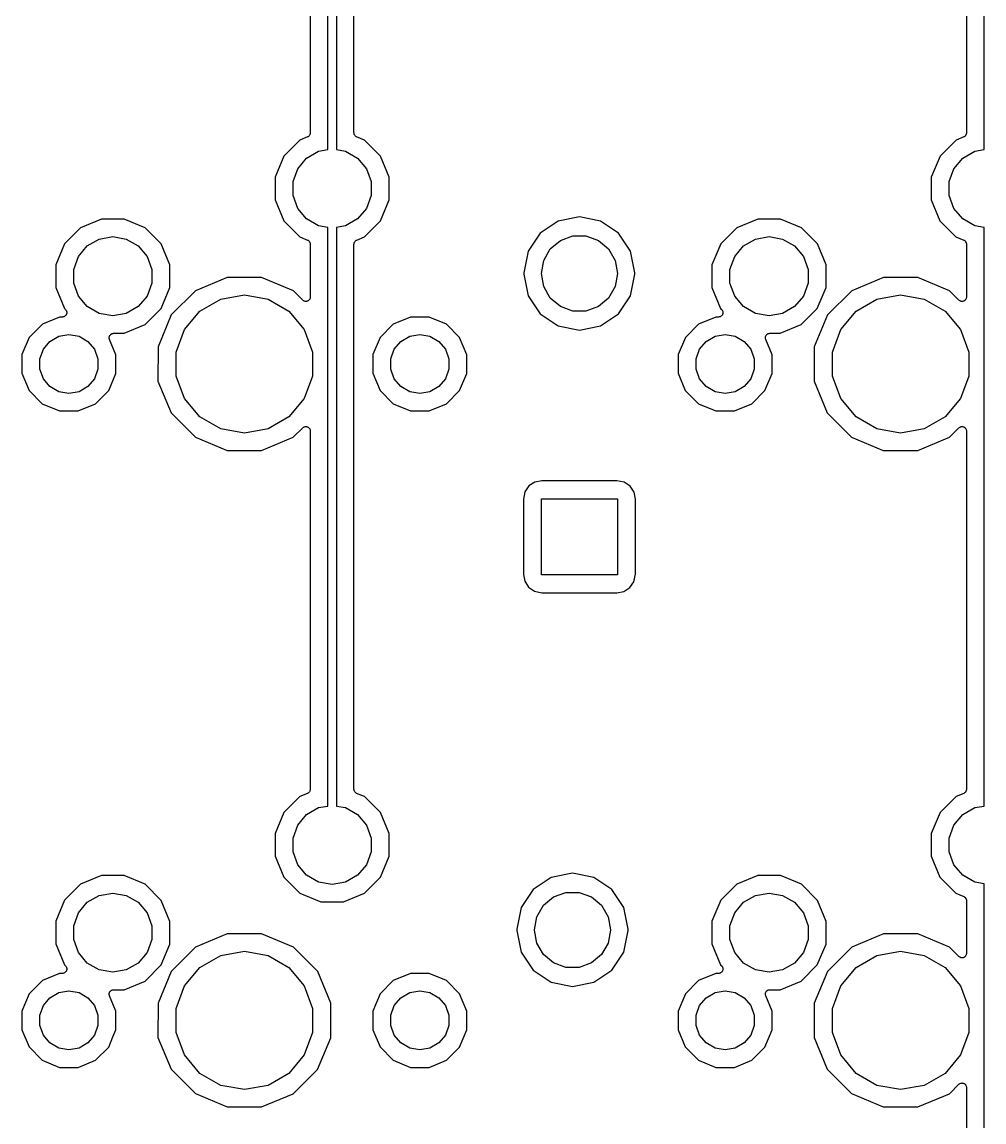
# Model space of a CAD drawing. Extents: x 37 to 156, y -136 to -20.
# Drawn here: x 100.56 to 128.41, y -109.94 to -78.1 of the extents above; entities that cross this region are included whole.
import ezdxf

# ---------------------------------------------------------------- set-up
doc = ezdxf.new("R2010")
doc.units = 0
doc.header["$MEASUREMENT"] = 0
doc.layers.add('BLACK', color=7, linetype='CONTINUOUS')

msp = doc.modelspace()

# ---------------------------------------------------------------- linework, layer by layer
at = {"layer": 'Black'}
for p, q in [((109.415, -81.7947), (109.415, -65.0453)), ((109.665, -65.0453), (109.665, -81.7947)), ((128.415, -81.7947), (128.415, -65.0453)), ((108.907, -70.9377), (108.907, -81.3102)), ((127.907, -70.9377), (127.907, -81.3102)), ((110.173, -81.3104), (110.173, -72.9)), ((108.828, -81.4276), (108.606, -81.5195)), ((108.836, -81.4231), (108.828, -81.4276)), ((108.843, -81.4202), (108.836, -81.4231)), ((108.854, -81.4113), (108.843, -81.4202)), ((108.866, -81.4039), (108.854, -81.4113)), ((108.871, -81.3973), (108.866, -81.4039)), ((108.877, -81.3919), (108.871, -81.3973)), ((108.884, -81.3799), (108.877, -81.3919)), ((108.893, -81.369), (108.884, -81.3799)), ((108.895, -81.3609), (108.893, -81.369)), ((108.899, -81.3537), (108.895, -81.3609)), ((108.902, -81.3401), (108.899, -81.3537)), ((108.906, -81.3269), (108.902, -81.3401)), ((108.907, -81.3102), (108.906, -81.3185)), ((108.906, -81.3185), (108.906, -81.3269)), ((110.174, -81.3186), (110.173, -81.3104)), ((110.174, -81.3269), (110.174, -81.3186)), ((110.178, -81.3401), (110.174, -81.3269)), ((110.181, -81.3538), (110.178, -81.3401)), ((110.185, -81.361), (110.181, -81.3538)), ((110.187, -81.3689), (110.185, -81.361)), ((110.196, -81.38), (110.187, -81.3689)), ((110.203, -81.392), (110.196, -81.38)), ((110.209, -81.3974), (110.203, -81.392)), ((110.214, -81.4039), (110.209, -81.3974)), ((110.226, -81.4114), (110.214, -81.4039)), ((110.236, -81.4204), (110.226, -81.4114)), ((110.244, -81.4232), (110.236, -81.4204)), ((110.251, -81.4277), (110.244, -81.4232)), ((110.476, -81.5212), (110.251, -81.4277)), ((127.828, -81.4276), (127.606, -81.5195)), ((127.836, -81.4231), (127.828, -81.4276)), ((127.843, -81.4202), (127.836, -81.4231)), ((127.854, -81.4113), (127.843, -81.4202)), ((127.866, -81.4039), (127.854, -81.4113)), ((127.871, -81.3973), (127.866, -81.4039)), ((127.877, -81.3919), (127.871, -81.3973)), ((127.884, -81.3799), (127.877, -81.3919)), ((127.893, -81.369), (127.884, -81.3799)), ((127.895, -81.3609), (127.893, -81.369)), ((127.899, -81.3537), (127.895, -81.3609)), ((127.902, -81.3401), (127.899, -81.3537)), ((127.906, -81.3269), (127.902, -81.3401)), ((127.907, -81.3102), (127.906, -81.3185)), ((127.906, -81.3185), (127.906, -81.3269)), ((108.606, -81.5195), (108.141, -81.9836)), ((109.148, -81.8418), (109.415, -81.7947)), ((109.665, -81.7947), (109.932, -81.8418)), ((110.94, -81.986), (110.476, -81.5212)), ((127.606, -81.5195), (127.141, -81.9836)), ((128.148, -81.8418), (128.415, -81.7947)), ((108.141, -81.9836), (107.889, -82.5902)), ((108.546, -82.3463), (108.802, -82.0411)), ((108.802, -82.0411), (109.148, -81.8418)), ((109.932, -81.8418), (110.278, -82.0411)), ((110.278, -82.0411), (110.534, -82.3463)), ((111.191, -82.593), (110.94, -81.986)), ((127.141, -81.9836), (126.889, -82.5902)), ((127.546, -82.3463), (127.802, -82.0411)), ((127.802, -82.0411), (128.148, -81.8418)), ((108.41, -82.7208), (108.546, -82.3463)), ((110.534, -82.3463), (110.67, -82.7208)), ((127.41, -82.7208), (127.546, -82.3463)), ((107.889, -82.5902), (107.889, -83.247)), ((108.41, -83.1192), (108.41, -82.7208)), ((110.67, -82.7208), (110.67, -83.1192)), ((111.191, -83.2498), (111.191, -82.593)), ((126.889, -82.5902), (126.889, -83.247)), ((127.41, -83.1192), (127.41, -82.7208)), ((107.889, -83.247), (108.14, -83.854)), ((108.546, -83.4937), (108.41, -83.1192)), ((110.67, -83.1192), (110.534, -83.4937)), ((110.939, -83.8564), (111.191, -83.2498)), ((126.889, -83.247), (127.14, -83.854)), ((127.546, -83.4937), (127.41, -83.1192)), ((108.802, -83.7989), (108.546, -83.4937)), ((110.534, -83.4937), (110.278, -83.7989)), ((116.7, -83.7405), (116.086, -83.8627)), ((117.314, -83.8627), (116.7, -83.7405)), ((127.802, -83.7989), (127.546, -83.4937)), ((102.256, -84.0595), (101.791, -84.5236)), ((102.863, -83.8087), (102.256, -84.0595)), ((103.52, -83.8093), (102.863, -83.8087)), ((104.126, -84.0612), (103.52, -83.8093)), ((108.14, -83.854), (108.604, -84.3188)), ((109.148, -83.9982), (108.802, -83.7989)), ((109.415, -84.0453), (109.148, -83.9982)), ((109.415, -100.795), (109.415, -84.0453)), ((109.932, -83.9982), (109.665, -84.0453)), ((109.665, -84.0453), (109.665, -100.795)), ((110.278, -83.7989), (109.932, -83.9982)), ((110.474, -84.3205), (110.939, -83.8564)), ((116.086, -83.8627), (115.565, -84.2107)), ((117.835, -84.2107), (117.314, -83.8627)), ((121.256, -84.0595), (120.791, -84.5236)), ((121.863, -83.8087), (121.256, -84.0595)), ((122.52, -83.8093), (121.863, -83.8087)), ((123.126, -84.0612), (122.52, -83.8093)), ((127.14, -83.854), (127.604, -84.3188)), ((128.148, -83.9982), (127.802, -83.7989)), ((128.415, -84.0453), (128.148, -83.9982)), ((128.415, -100.795), (128.415, -84.0453)), ((102.798, -84.3818), (103.19, -84.3126)), ((103.19, -84.3126), (103.582, -84.3818)), ((104.59, -84.526), (104.126, -84.0612)), ((108.604, -84.3188), (108.829, -84.4123)), ((110.252, -84.4124), (110.474, -84.3205)), ((115.565, -84.2107), (115.217, -84.7316)), ((116.15, -84.4232), (116.509, -84.2925)), ((116.509, -84.2925), (116.891, -84.2925)), ((116.891, -84.2925), (117.25, -84.4232)), ((118.183, -84.7316), (117.835, -84.2107)), ((121.798, -84.3818), (122.19, -84.3126)), ((122.19, -84.3126), (122.582, -84.3818)), ((123.59, -84.526), (123.126, -84.0612)), ((127.604, -84.3188), (127.829, -84.4123)), ((101.791, -84.5236), (101.539, -85.1302)), ((102.196, -84.8863), (102.452, -84.5811)), ((102.452, -84.5811), (102.798, -84.3818)), ((103.582, -84.3818), (103.928, -84.5811)), ((103.928, -84.5811), (104.184, -84.8863)), ((104.841, -85.133), (104.59, -84.526)), ((108.829, -84.4123), (108.836, -84.4168)), ((108.836, -84.4168), (108.843, -84.4196)), ((108.843, -84.4196), (108.854, -84.4286)), ((108.854, -84.4286), (108.866, -84.4361)), ((108.866, -84.4361), (108.871, -84.4426)), ((108.871, -84.4426), (108.877, -84.448)), ((108.877, -84.448), (108.884, -84.46)), ((108.884, -84.46), (108.893, -84.4711)), ((108.893, -84.4711), (108.895, -84.479)), ((108.895, -84.479), (108.899, -84.4862)), ((108.899, -84.4862), (108.902, -84.4999)), ((108.902, -84.4999), (108.906, -84.5131)), ((108.906, -84.5131), (108.906, -84.5214)), ((108.906, -84.5214), (108.907, -84.5296)), ((108.907, -84.5296), (108.907, -86.062)), ((110.173, -84.5298), (110.174, -84.5215)), ((110.173, -85.346), (110.173, -84.5298)), ((110.174, -84.5131), (110.178, -84.4999)), ((110.174, -84.5215), (110.174, -84.5131)), ((110.178, -84.4999), (110.181, -84.4863)), ((110.181, -84.4863), (110.185, -84.4791)), ((110.185, -84.4791), (110.187, -84.471)), ((110.187, -84.471), (110.196, -84.4601)), ((110.196, -84.4601), (110.203, -84.4481)), ((110.203, -84.4481), (110.209, -84.4427)), ((110.209, -84.4427), (110.214, -84.4361)), ((110.214, -84.4361), (110.226, -84.4287)), ((110.226, -84.4287), (110.236, -84.4198)), ((110.236, -84.4198), (110.244, -84.4169)), ((110.244, -84.4169), (110.252, -84.4124)), ((115.666, -84.9996), (115.857, -84.6687)), ((115.857, -84.6687), (116.15, -84.4232)), ((117.25, -84.4232), (117.543, -84.6687)), ((117.543, -84.6687), (117.734, -84.9996)), ((120.791, -84.5236), (120.539, -85.1302)), ((121.196, -84.8863), (121.452, -84.5811)), ((121.452, -84.5811), (121.798, -84.3818)), ((122.582, -84.3818), (122.928, -84.5811)), ((122.928, -84.5811), (123.184, -84.8863)), ((123.841, -85.133), (123.59, -84.526)), ((127.829, -84.4123), (127.836, -84.4168)), ((127.836, -84.4168), (127.843, -84.4196)), ((127.843, -84.4196), (127.854, -84.4286)), ((127.854, -84.4286), (127.866, -84.4361)), ((127.866, -84.4361), (127.871, -84.4426)), ((127.871, -84.4426), (127.877, -84.448)), ((127.877, -84.448), (127.884, -84.46)), ((127.884, -84.46), (127.893, -84.4711)), ((127.893, -84.4711), (127.895, -84.479)), ((127.895, -84.479), (127.899, -84.4862)), ((127.899, -84.4862), (127.902, -84.4999)), ((127.902, -84.4999), (127.906, -84.5131)), ((127.906, -84.5131), (127.906, -84.5214)), ((127.906, -84.5214), (127.907, -84.5296)), ((127.907, -84.5296), (127.907, -86.062)), ((102.06, -85.2608), (102.196, -84.8863)), ((104.184, -84.8863), (104.32, -85.2608)), ((115.217, -84.7316), (115.092, -85.3585)), ((115.6, -85.3758), (115.666, -84.9996)), ((117.734, -84.9996), (117.8, -85.3758)), ((118.308, -85.3585), (118.183, -84.7316)), ((121.06, -85.2608), (121.196, -84.8863)), ((123.184, -84.8863), (123.32, -85.2608)), ((101.539, -85.1302), (101.539, -85.787)), ((102.06, -85.6592), (102.06, -85.2608)), ((104.32, -85.2608), (104.32, -85.6592)), ((104.841, -85.7898), (104.841, -85.133)), ((120.539, -85.1302), (120.539, -85.787)), ((121.06, -85.6592), (121.06, -85.2608)), ((123.32, -85.2608), (123.32, -85.6592)), ((123.841, -85.7898), (123.841, -85.133)), ((106.505, -85.4977), (105.585, -85.8778)), ((107.5, -85.4985), (106.505, -85.4977)), ((108.419, -85.8802), (107.5, -85.4985)), ((110.173, -88.2943), (110.173, -85.346)), ((115.092, -85.3585), (115.092, -85.4015)), ((115.092, -85.4015), (115.217, -86.0284)), ((115.6, -85.3842), (115.6, -85.3758)), ((115.666, -85.7604), (115.6, -85.3842)), ((117.8, -85.3842), (117.734, -85.7604)), ((117.8, -85.3758), (117.8, -85.3842)), ((118.183, -86.0284), (118.308, -85.4015)), ((118.308, -85.4015), (118.308, -85.3585)), ((125.505, -85.4977), (124.585, -85.8778)), ((126.5, -85.4985), (125.505, -85.4977)), ((127.419, -85.8802), (126.5, -85.4985)), ((101.539, -85.787), (101.79, -86.394)), ((102.196, -86.0337), (102.06, -85.6592)), ((104.32, -85.6592), (104.184, -86.0337)), ((104.589, -86.3964), (104.841, -85.7898)), ((105.585, -85.8778), (104.88, -86.5809)), ((108.69, -86.1518), (108.419, -85.8802)), ((115.857, -86.0913), (115.666, -85.7604)), ((117.734, -85.7604), (117.543, -86.0913)), ((120.539, -85.787), (120.79, -86.394)), ((121.196, -86.0337), (121.06, -85.6592)), ((123.32, -85.6592), (123.184, -86.0337)), ((123.589, -86.3964), (123.841, -85.7898)), ((124.585, -85.8778), (123.88, -86.5809)), ((127.69, -86.1518), (127.419, -85.8802)), ((102.452, -86.3389), (102.196, -86.0337)), ((104.184, -86.0337), (103.928, -86.3389)), ((105.713, -86.4667), (106.315, -86.1192)), ((106.315, -86.1192), (107, -85.9985)), ((107, -85.9985), (107.685, -86.1192)), ((107.685, -86.1192), (108.287, -86.4667)), ((108.704, -86.1613), (108.69, -86.1518)), ((108.716, -86.172), (108.704, -86.1613)), ((108.722, -86.1739), (108.716, -86.172)), ((108.726, -86.1771), (108.722, -86.1739)), ((108.742, -86.1814), (108.726, -86.1771)), ((108.758, -86.1871), (108.742, -86.1814)), ((108.763, -86.1871), (108.758, -86.1871)), ((108.769, -86.1885), (108.763, -86.1871)), ((108.785, -86.1871), (108.769, -86.1885)), ((108.802, -86.1871), (108.785, -86.1871)), ((108.807, -86.1852), (108.802, -86.1871)), ((108.813, -86.1847), (108.807, -86.1852)), ((108.828, -86.1777), (108.813, -86.1847)), ((108.843, -86.172), (108.828, -86.1777)), ((108.848, -86.1685), (108.843, -86.172)), ((108.853, -86.1661), (108.848, -86.1685)), ((108.865, -86.1544), (108.853, -86.1661)), ((108.877, -86.1437), (108.865, -86.1544)), ((108.88, -86.1389), (108.877, -86.1437)), ((108.884, -86.135), (108.88, -86.1389)), ((108.891, -86.1199), (108.884, -86.135)), ((108.899, -86.1055), (108.891, -86.1199)), ((108.9, -86.1), (108.899, -86.1055)), ((108.903, -86.095), (108.9, -86.1)), ((108.904, -86.0784), (108.903, -86.095)), ((108.907, -86.062), (108.904, -86.0784)), ((115.217, -86.0284), (115.565, -86.5493)), ((116.15, -86.3368), (115.857, -86.0913)), ((117.543, -86.0913), (117.25, -86.3368)), ((117.835, -86.5493), (118.183, -86.0284)), ((121.452, -86.3389), (121.196, -86.0337)), ((123.184, -86.0337), (122.928, -86.3389)), ((124.713, -86.4667), (125.315, -86.1192)), ((125.315, -86.1192), (126, -85.9985)), ((126, -85.9985), (126.685, -86.1192)), ((126.685, -86.1192), (127.287, -86.4667)), ((127.704, -86.1613), (127.69, -86.1518)), ((127.716, -86.172), (127.704, -86.1613)), ((127.722, -86.1739), (127.716, -86.172)), ((127.726, -86.1771), (127.722, -86.1739)), ((127.742, -86.1814), (127.726, -86.1771)), ((127.758, -86.1871), (127.742, -86.1814)), ((127.763, -86.1871), (127.758, -86.1871)), ((127.769, -86.1885), (127.763, -86.1871)), ((127.785, -86.1871), (127.769, -86.1885)), ((127.802, -86.1871), (127.785, -86.1871)), ((127.807, -86.1852), (127.802, -86.1871)), ((127.813, -86.1847), (127.807, -86.1852)), ((127.828, -86.1777), (127.813, -86.1847)), ((127.843, -86.172), (127.828, -86.1777)), ((127.848, -86.1685), (127.843, -86.172)), ((127.853, -86.1661), (127.848, -86.1685)), ((127.865, -86.1544), (127.853, -86.1661)), ((127.877, -86.1437), (127.865, -86.1544)), ((127.88, -86.1389), (127.877, -86.1437)), ((127.884, -86.135), (127.88, -86.1389)), ((127.891, -86.1199), (127.884, -86.135)), ((127.899, -86.1055), (127.891, -86.1199)), ((127.9, -86.1), (127.899, -86.1055)), ((127.903, -86.095), (127.9, -86.1)), ((127.904, -86.0784), (127.903, -86.095)), ((127.907, -86.062), (127.904, -86.0784)), ((101.79, -86.394), (101.82, -86.4242)), ((101.822, -86.5986), (101.811, -86.6113)), ((101.82, -86.4242), (101.829, -86.4378)), ((101.834, -86.5869), (101.822, -86.5986)), ((101.829, -86.4378), (101.84, -86.4505)), ((101.836, -86.5818), (101.834, -86.5869)), ((101.84, -86.5775), (101.836, -86.5818)), ((101.84, -86.4505), (101.842, -86.4558)), ((101.845, -86.5619), (101.84, -86.5775)), ((101.842, -86.4558), (101.845, -86.4604)), ((101.845, -86.4604), (101.849, -86.4764)), ((101.852, -86.5469), (101.845, -86.5619)), ((101.849, -86.4764), (101.855, -86.492)), ((101.853, -86.5413), (101.852, -86.5469)), ((101.855, -86.5361), (101.853, -86.5413)), ((101.855, -86.492), (101.855, -86.4976)), ((101.855, -86.4976), (101.856, -86.503)), ((101.856, -86.503), (101.855, -86.5195)), ((101.855, -86.5195), (101.855, -86.5361)), ((102.798, -86.5382), (102.452, -86.3389)), ((103.19, -86.6074), (102.798, -86.5382)), ((103.582, -86.5382), (103.19, -86.6074)), ((103.928, -86.3389), (103.582, -86.5382)), ((104.124, -86.8605), (104.589, -86.3964)), ((104.88, -86.5809), (104.499, -87.5002)), ((105.267, -86.9992), (105.713, -86.4667)), ((108.287, -86.4667), (108.733, -86.9992)), ((115.565, -86.5493), (116.086, -86.8973)), ((116.509, -86.4675), (116.15, -86.3368)), ((116.891, -86.4675), (116.509, -86.4675)), ((117.25, -86.3368), (116.891, -86.4675)), ((117.314, -86.8973), (117.835, -86.5493)), ((120.79, -86.394), (120.82, -86.4242)), ((120.822, -86.5986), (120.811, -86.6113)), ((120.82, -86.4242), (120.829, -86.4378)), ((120.834, -86.5869), (120.822, -86.5986)), ((120.829, -86.4378), (120.84, -86.4505)), ((120.836, -86.5818), (120.834, -86.5869)), ((120.84, -86.5775), (120.836, -86.5818)), ((120.84, -86.4505), (120.842, -86.4558)), ((120.845, -86.5619), (120.84, -86.5775)), ((120.842, -86.4558), (120.845, -86.4604)), ((120.845, -86.4604), (120.849, -86.4764)), ((120.852, -86.5469), (120.845, -86.5619)), ((120.849, -86.4764), (120.855, -86.492)), ((120.853, -86.5413), (120.852, -86.5469)), ((120.855, -86.5361), (120.853, -86.5413)), ((120.855, -86.492), (120.855, -86.4976)), ((120.855, -86.4976), (120.856, -86.503)), ((120.856, -86.503), (120.855, -86.5195)), ((120.855, -86.5195), (120.855, -86.5361)), ((121.798, -86.5382), (121.452, -86.3389)), ((122.19, -86.6074), (121.798, -86.5382)), ((122.582, -86.5382), (122.19, -86.6074)), ((122.928, -86.3389), (122.582, -86.5382)), ((123.124, -86.8605), (123.589, -86.3964)), ((123.88, -86.5809), (123.499, -87.5002)), ((124.267, -86.9992), (124.713, -86.4667)), ((127.287, -86.4667), (127.733, -86.9992)), ((101.151, -86.8473), (100.769, -87.2292)), ((101.651, -86.6409), (101.151, -86.8473)), ((101.73, -86.6409), (101.651, -86.6409)), ((101.746, -86.6381), (101.73, -86.6409)), ((101.763, -86.6366), (101.746, -86.6381)), ((101.768, -86.6343), (101.763, -86.6366)), ((101.773, -86.6333), (101.768, -86.6343)), ((101.788, -86.625), (101.773, -86.6333)), ((101.803, -86.618), (101.788, -86.625)), ((101.807, -86.6141), (101.803, -86.618)), ((101.811, -86.6113), (101.807, -86.6141)), ((103.517, -87.1113), (104.124, -86.8605)), ((111.311, -86.8473), (110.929, -87.2292)), ((111.811, -86.6409), (111.311, -86.8473)), ((112.351, -86.6413), (111.811, -86.6409)), ((112.851, -86.8487), (112.351, -86.6413)), ((113.233, -87.2313), (112.851, -86.8487)), ((116.086, -86.8973), (116.7, -87.0195)), ((116.7, -87.0195), (117.314, -86.8973)), ((120.151, -86.8473), (119.769, -87.2292)), ((120.651, -86.6409), (120.151, -86.8473)), ((120.73, -86.6409), (120.651, -86.6409)), ((120.746, -86.6381), (120.73, -86.6409)), ((120.763, -86.6366), (120.746, -86.6381)), ((120.768, -86.6343), (120.763, -86.6366)), ((120.773, -86.6333), (120.768, -86.6343)), ((120.788, -86.625), (120.773, -86.6333)), ((120.803, -86.618), (120.788, -86.625)), ((120.807, -86.6141), (120.803, -86.618)), ((120.811, -86.6113), (120.807, -86.6141)), ((122.517, -87.1113), (123.124, -86.8605)), ((100.769, -87.2292), (100.561, -87.7285)), ((101.371, -87.3457), (101.628, -87.1974)), ((101.628, -87.1974), (101.92, -87.1458)), ((101.92, -87.1458), (102.212, -87.1974)), ((102.212, -87.1974), (102.469, -87.3457)), ((103.086, -87.2434), (103.088, -87.2297)), ((103.088, -87.2516), (103.086, -87.2434)), ((103.088, -87.2159), (103.091, -87.208)), ((103.088, -87.2297), (103.088, -87.2159)), ((103.091, -87.208), (103.092, -87.1997)), ((103.092, -87.1997), (103.098, -87.1874)), ((103.098, -87.1874), (103.103, -87.1744)), ((103.103, -87.1744), (103.108, -87.168)), ((103.108, -87.168), (103.112, -87.1606)), ((103.112, -87.1606), (103.122, -87.1513)), ((103.122, -87.1513), (103.131, -87.1407)), ((103.131, -87.1407), (103.139, -87.1365)), ((103.139, -87.1365), (103.145, -87.1308)), ((103.145, -87.1308), (103.158, -87.1256)), ((103.158, -87.1256), (103.17, -87.1186)), ((103.17, -87.1186), (103.178, -87.1172)), ((103.178, -87.1172), (103.186, -87.114)), ((103.186, -87.114), (103.199, -87.1134)), ((103.199, -87.1134), (103.213, -87.111)), ((103.213, -87.111), (103.517, -87.1113)), ((105.029, -87.6524), (105.267, -86.9992)), ((108.733, -86.9992), (108.971, -87.6524)), ((110.929, -87.2292), (110.721, -87.7285)), ((111.531, -87.3457), (111.788, -87.1974)), ((111.788, -87.1974), (112.08, -87.1458)), ((112.08, -87.1458), (112.372, -87.1974)), ((112.372, -87.1974), (112.629, -87.3457)), ((113.439, -87.7309), (113.233, -87.2313)), ((119.769, -87.2292), (119.561, -87.7285)), ((120.371, -87.3457), (120.628, -87.1974)), ((120.628, -87.1974), (120.92, -87.1458)), ((120.92, -87.1458), (121.212, -87.1974)), ((121.212, -87.1974), (121.469, -87.3457)), ((122.086, -87.2434), (122.088, -87.2297)), ((122.088, -87.2516), (122.086, -87.2434)), ((122.088, -87.2159), (122.091, -87.208)), ((122.088, -87.2297), (122.088, -87.2159)), ((122.091, -87.208), (122.092, -87.1997)), ((122.092, -87.1997), (122.098, -87.1874)), ((122.098, -87.1874), (122.103, -87.1744)), ((122.103, -87.1744), (122.108, -87.168)), ((122.108, -87.168), (122.112, -87.1606)), ((122.112, -87.1606), (122.122, -87.1513)), ((122.122, -87.1513), (122.131, -87.1407)), ((122.131, -87.1407), (122.139, -87.1365)), ((122.139, -87.1365), (122.145, -87.1308)), ((122.145, -87.1308), (122.158, -87.1256)), ((122.158, -87.1256), (122.17, -87.1186)), ((122.17, -87.1186), (122.178, -87.1172)), ((122.178, -87.1172), (122.186, -87.114)), ((122.186, -87.114), (122.199, -87.1134)), ((122.199, -87.1134), (122.213, -87.111)), ((122.213, -87.111), (122.517, -87.1113)), ((124.029, -87.6524), (124.267, -86.9992)), ((127.733, -86.9992), (127.971, -87.6524)), ((101.18, -87.5729), (101.371, -87.3457)), ((102.469, -87.3457), (102.66, -87.5729)), ((103.088, -87.26), (103.088, -87.2516)), ((103.093, -87.273), (103.088, -87.26)), ((103.096, -87.2865), (103.093, -87.273)), ((103.279, -87.7309), (103.096, -87.2865)), ((104.499, -87.5002), (104.498, -88.4955)), ((111.34, -87.5729), (111.531, -87.3457)), ((112.629, -87.3457), (112.82, -87.5729)), ((120.18, -87.5729), (120.371, -87.3457)), ((121.469, -87.3457), (121.66, -87.5729)), ((122.088, -87.26), (122.088, -87.2516)), ((122.093, -87.273), (122.088, -87.26)), ((122.096, -87.2865), (122.093, -87.273)), ((122.279, -87.7309), (122.096, -87.2865)), ((123.499, -87.5002), (123.498, -88.4955)), ((100.561, -87.7285), (100.561, -88.2691)), ((101.079, -87.8517), (101.18, -87.5729)), ((101.079, -88.1483), (101.079, -87.8517)), ((102.66, -87.5729), (102.761, -87.8517)), ((102.761, -87.8517), (102.761, -88.1483)), ((103.279, -88.2715), (103.279, -87.7309)), ((105.029, -88.3476), (105.029, -87.6524)), ((108.971, -87.6524), (108.971, -88.3476)), ((110.721, -87.7285), (110.721, -88.2691)), ((111.239, -87.8517), (111.34, -87.5729)), ((111.239, -88.1483), (111.239, -87.8517)), ((112.82, -87.5729), (112.921, -87.8517)), ((112.921, -87.8517), (112.921, -88.1483)), ((113.439, -88.2715), (113.439, -87.7309)), ((119.561, -87.7285), (119.561, -88.2691)), ((120.079, -87.8517), (120.18, -87.5729)), ((120.079, -88.1483), (120.079, -87.8517)), ((121.66, -87.5729), (121.761, -87.8517)), ((121.761, -87.8517), (121.761, -88.1483)), ((122.279, -88.2715), (122.279, -87.7309)), ((124.029, -88.3476), (124.029, -87.6524)), ((127.971, -87.6524), (127.971, -88.3476)), ((101.18, -88.4271), (101.079, -88.1483)), ((102.761, -88.1483), (102.66, -88.4271)), ((111.34, -88.4271), (111.239, -88.1483)), ((112.921, -88.1483), (112.82, -88.4271)), ((120.18, -88.4271), (120.079, -88.1483)), ((121.761, -88.1483), (121.66, -88.4271)), ((100.561, -88.2691), (100.767, -88.7687)), ((101.371, -88.6543), (101.18, -88.4271)), ((102.66, -88.4271), (102.469, -88.6543)), ((103.071, -88.7708), (103.279, -88.2715)), ((104.498, -88.4955), (104.878, -89.4154)), ((105.267, -89.0008), (105.029, -88.3476)), ((108.971, -88.3476), (108.733, -89.0008)), ((110.173, -91.9), (110.173, -88.2943)), ((110.721, -88.2691), (110.927, -88.7687)), ((111.531, -88.6543), (111.34, -88.4271)), ((112.82, -88.4271), (112.629, -88.6543)), ((113.231, -88.7708), (113.439, -88.2715)), ((119.561, -88.2691), (119.767, -88.7687)), ((120.371, -88.6543), (120.18, -88.4271)), ((121.66, -88.4271), (121.469, -88.6543)), ((122.071, -88.7708), (122.279, -88.2715)), ((123.498, -88.4955), (123.878, -89.4154)), ((124.267, -89.0008), (124.029, -88.3476)), ((127.971, -88.3476), (127.733, -89.0008)), ((100.767, -88.7687), (101.149, -89.1513)), ((101.628, -88.8026), (101.371, -88.6543)), ((101.92, -88.8541), (101.628, -88.8026)), ((102.212, -88.8026), (101.92, -88.8541)), ((102.469, -88.6543), (102.212, -88.8026)), ((102.689, -89.1527), (103.071, -88.7708)), ((110.927, -88.7687), (111.309, -89.1513)), ((111.788, -88.8026), (111.531, -88.6543)), ((112.08, -88.8541), (111.788, -88.8026)), ((112.372, -88.8026), (112.08, -88.8541)), ((112.629, -88.6543), (112.372, -88.8026)), ((112.849, -89.1527), (113.231, -88.7708)), ((119.767, -88.7687), (120.149, -89.1513)), ((120.628, -88.8026), (120.371, -88.6543)), ((120.92, -88.8541), (120.628, -88.8026)), ((121.212, -88.8026), (120.92, -88.8541)), ((121.469, -88.6543), (121.212, -88.8026)), ((121.689, -89.1527), (122.071, -88.7708)), ((101.149, -89.1513), (101.649, -89.3587)), ((102.189, -89.3591), (102.689, -89.1527)), ((105.713, -89.5332), (105.267, -89.0008)), ((108.733, -89.0008), (108.287, -89.5332)), ((111.309, -89.1513), (111.809, -89.3587)), ((112.349, -89.3591), (112.849, -89.1527)), ((120.149, -89.1513), (120.649, -89.3587)), ((121.189, -89.3591), (121.689, -89.1527)), ((124.713, -89.5332), (124.267, -89.0008)), ((127.733, -89.0008), (127.287, -89.5332)), ((101.649, -89.3587), (102.189, -89.3591)), ((104.878, -89.4154), (105.581, -90.1198)), ((111.809, -89.3587), (112.349, -89.3591)), ((120.649, -89.3587), (121.189, -89.3591)), ((123.878, -89.4154), (124.581, -90.1198)), ((106.315, -89.8808), (105.713, -89.5332)), ((108.287, -89.5332), (107.685, -89.8808)), ((125.315, -89.8808), (124.713, -89.5332)), ((127.287, -89.5332), (126.685, -89.8808)), ((107, -90.0015), (106.315, -89.8808)), ((107.685, -89.8808), (107, -90.0015)), ((108.415, -90.1222), (108.69, -89.8478)), ((108.69, -89.8478), (108.704, -89.8383)), ((108.704, -89.8383), (108.716, -89.8277)), ((108.716, -89.8277), (108.722, -89.8258)), ((108.722, -89.8258), (108.726, -89.8225)), ((108.726, -89.8225), (108.742, -89.8183)), ((108.742, -89.8183), (108.758, -89.8126)), ((108.758, -89.8126), (108.764, -89.8126)), ((108.764, -89.8126), (108.769, -89.8112)), ((108.769, -89.8112), (108.786, -89.8126)), ((108.786, -89.8126), (108.802, -89.8126)), ((108.802, -89.8126), (108.807, -89.8145)), ((108.807, -89.8145), (108.813, -89.815)), ((108.813, -89.815), (108.828, -89.822)), ((108.828, -89.822), (108.843, -89.8277)), ((108.843, -89.8277), (108.848, -89.8313)), ((108.848, -89.8313), (108.853, -89.8337)), ((108.853, -89.8337), (108.865, -89.8454)), ((108.865, -89.8454), (108.877, -89.8561)), ((108.877, -89.8561), (108.88, -89.8609)), ((108.88, -89.8609), (108.884, -89.8649)), ((108.884, -89.8649), (108.891, -89.8799)), ((108.891, -89.8799), (108.899, -89.8943)), ((108.899, -89.8943), (108.9, -89.8998)), ((108.9, -89.8998), (108.903, -89.9049)), ((108.903, -89.9049), (108.904, -89.9214)), ((108.904, -89.9214), (108.907, -89.9377)), ((108.907, -89.9377), (108.907, -100.31)), ((126, -90.0015), (125.315, -89.8808)), ((126.685, -89.8808), (126, -90.0015)), ((127.415, -90.1222), (127.69, -89.8478)), ((127.69, -89.8478), (127.704, -89.8383)), ((127.704, -89.8383), (127.716, -89.8277)), ((127.716, -89.8277), (127.722, -89.8258)), ((127.722, -89.8258), (127.726, -89.8225)), ((127.726, -89.8225), (127.742, -89.8183)), ((127.742, -89.8183), (127.758, -89.8126)), ((127.758, -89.8126), (127.764, -89.8126)), ((127.764, -89.8126), (127.769, -89.8112)), ((127.769, -89.8112), (127.786, -89.8126)), ((127.786, -89.8126), (127.802, -89.8126)), ((127.802, -89.8126), (127.807, -89.8145)), ((127.807, -89.8145), (127.813, -89.815)), ((127.813, -89.815), (127.828, -89.822)), ((127.828, -89.822), (127.843, -89.8277)), ((127.843, -89.8277), (127.848, -89.8313)), ((127.848, -89.8313), (127.853, -89.8337)), ((127.853, -89.8337), (127.865, -89.8454)), ((127.865, -89.8454), (127.877, -89.8561)), ((127.877, -89.8561), (127.88, -89.8609)), ((127.88, -89.8609), (127.884, -89.8649)), ((127.884, -89.8649), (127.891, -89.8799)), ((127.891, -89.8799), (127.899, -89.8943)), ((127.899, -89.8943), (127.9, -89.8998)), ((127.9, -89.8998), (127.903, -89.9049)), ((127.903, -89.9049), (127.904, -89.9214)), ((127.904, -89.9214), (127.907, -89.9377)), ((127.907, -89.9377), (127.907, -100.31)), ((105.581, -90.1198), (106.5, -90.5015)), ((107.495, -90.5023), (108.415, -90.1222)), ((124.581, -90.1198), (125.5, -90.5015)), ((126.495, -90.5023), (127.415, -90.1222)), ((106.5, -90.5015), (107.495, -90.5023)), ((125.5, -90.5015), (126.495, -90.5023)), ((115.612, -91.3796), (115.413, -91.4171)), ((117.787, -91.3796), (115.612, -91.3796)), ((118.001, -91.4229), (117.787, -91.3796)), ((115.123, -91.6985), (115.08, -91.9127)), ((115.239, -91.5288), (115.123, -91.6985)), ((115.413, -91.4171), (115.239, -91.5288)), ((118.171, -91.5389), (118.001, -91.4229)), ((118.283, -91.7125), (118.171, -91.5389)), ((110.173, -100.31), (110.173, -91.9)), ((115.08, -91.9127), (115.08, -94.0882)), ((115.6, -94.1), (115.6, -91.9)), ((115.6, -91.9), (117.8, -91.9)), ((117.8, -91.9), (117.8, -94.1)), ((118.32, -91.9118), (118.283, -91.7125)), ((118.32, -94.0873), (118.32, -91.9118)), ((115.08, -94.0882), (115.117, -94.2875)), ((117.8, -94.1), (115.6, -94.1)), ((118.277, -94.3015), (118.32, -94.0873)), ((115.117, -94.2875), (115.229, -94.4611)), ((115.229, -94.4611), (115.399, -94.5771)), ((117.987, -94.5829), (118.161, -94.4712)), ((118.161, -94.4712), (118.277, -94.3015)), ((115.399, -94.5771), (115.613, -94.6204)), ((115.613, -94.6204), (117.788, -94.6204)), ((117.788, -94.6204), (117.987, -94.5829)), ((108.606, -100.52), (108.141, -100.984)), ((108.828, -100.428), (108.606, -100.52)), ((108.836, -100.423), (108.828, -100.428)), ((108.843, -100.42), (108.836, -100.423)), ((108.854, -100.411), (108.843, -100.42)), ((108.866, -100.404), (108.854, -100.411)), ((108.871, -100.397), (108.866, -100.404)), ((108.877, -100.392), (108.871, -100.397)), ((108.884, -100.38), (108.877, -100.392)), ((108.893, -100.369), (108.884, -100.38)), ((108.895, -100.361), (108.893, -100.369)), ((108.899, -100.354), (108.895, -100.361)), ((108.902, -100.34), (108.899, -100.354)), ((108.906, -100.327), (108.902, -100.34)), ((108.907, -100.31), (108.906, -100.319)), ((108.906, -100.319), (108.906, -100.327)), ((110.174, -100.319), (110.173, -100.31)), ((110.174, -100.327), (110.174, -100.319)), ((110.178, -100.34), (110.174, -100.327)), ((110.181, -100.354), (110.178, -100.34)), ((110.185, -100.361), (110.181, -100.354)), ((110.187, -100.369), (110.185, -100.361)), ((110.196, -100.38), (110.187, -100.369)), ((110.203, -100.392), (110.196, -100.38)), ((110.209, -100.397), (110.203, -100.392)), ((110.214, -100.404), (110.209, -100.397)), ((110.226, -100.411), (110.214, -100.404)), ((110.236, -100.42), (110.226, -100.411)), ((110.244, -100.423), (110.236, -100.42)), ((110.251, -100.428), (110.244, -100.423)), ((110.476, -100.521), (110.251, -100.428)), ((110.94, -100.986), (110.476, -100.521)), ((127.606, -100.52), (127.141, -100.984)), ((127.828, -100.428), (127.606, -100.52)), ((127.836, -100.423), (127.828, -100.428)), ((127.843, -100.42), (127.836, -100.423)), ((127.854, -100.411), (127.843, -100.42)), ((127.866, -100.404), (127.854, -100.411)), ((127.871, -100.397), (127.866, -100.404)), ((127.877, -100.392), (127.871, -100.397)), ((127.884, -100.38), (127.877, -100.392)), ((127.893, -100.369), (127.884, -100.38)), ((127.895, -100.361), (127.893, -100.369)), ((127.899, -100.354), (127.895, -100.361)), ((127.902, -100.34), (127.899, -100.354)), ((127.906, -100.327), (127.902, -100.34)), ((127.907, -100.31), (127.906, -100.319)), ((127.906, -100.319), (127.906, -100.327)), ((108.802, -101.041), (109.148, -100.842)), ((109.148, -100.842), (109.415, -100.795)), ((109.665, -100.795), (109.932, -100.842)), ((109.932, -100.842), (110.278, -101.041)), ((127.802, -101.041), (128.148, -100.842)), ((128.148, -100.842), (128.415, -100.795)), ((108.141, -100.984), (107.889, -101.59)), ((108.546, -101.346), (108.802, -101.041)), ((110.278, -101.041), (110.534, -101.346)), ((111.191, -101.593), (110.94, -100.986)), ((127.141, -100.984), (126.889, -101.59)), ((127.546, -101.346), (127.802, -101.041)), ((108.41, -101.721), (108.546, -101.346)), ((110.534, -101.346), (110.67, -101.721)), ((127.41, -101.721), (127.546, -101.346)), ((107.889, -101.59), (107.889, -102.247)), ((108.41, -102.119), (108.41, -101.721)), ((110.67, -101.721), (110.67, -102.119)), ((111.191, -102.25), (111.191, -101.593)), ((126.889, -101.59), (126.889, -102.247)), ((127.41, -102.119), (127.41, -101.721)), ((108.546, -102.494), (108.41, -102.119)), ((110.67, -102.119), (110.534, -102.494)), ((127.546, -102.494), (127.41, -102.119)), ((107.889, -102.247), (108.14, -102.854)), ((108.802, -102.799), (108.546, -102.494)), ((110.534, -102.494), (110.278, -102.799)), ((110.939, -102.856), (111.191, -102.25)), ((126.889, -102.247), (127.14, -102.854)), ((127.802, -102.799), (127.546, -102.494)), ((102.863, -102.809), (102.256, -103.06)), ((103.52, -102.809), (102.863, -102.809)), ((104.126, -103.061), (103.52, -102.809)), ((109.148, -102.998), (108.802, -102.799)), ((110.278, -102.799), (109.932, -102.998)), ((116.5, -102.74), (115.886, -102.863)), ((117.114, -102.863), (116.5, -102.74)), ((121.863, -102.809), (121.256, -103.06)), ((122.52, -102.809), (121.863, -102.809)), ((123.126, -103.061), (122.52, -102.809)), ((128.148, -102.998), (127.802, -102.799)), ((102.256, -103.06), (101.791, -103.524)), ((104.59, -103.526), (104.126, -103.061)), ((108.14, -102.854), (108.604, -103.319)), ((109.54, -103.067), (109.148, -102.998)), ((109.932, -102.998), (109.54, -103.067)), ((110.474, -103.32), (110.939, -102.856)), ((115.886, -102.863), (115.365, -103.211)), ((117.635, -103.211), (117.114, -102.863)), ((121.256, -103.06), (120.791, -103.524)), ((123.59, -103.526), (123.126, -103.061)), ((127.14, -102.854), (127.604, -103.319)), ((128.415, -103.045), (128.148, -102.998)), ((128.415, -113.743), (128.415, -103.045)), ((102.452, -103.581), (102.798, -103.382)), ((102.798, -103.382), (103.19, -103.313)), ((103.19, -103.313), (103.582, -103.382)), ((103.582, -103.382), (103.928, -103.581)), ((108.604, -103.319), (109.21, -103.571)), ((109.867, -103.571), (110.474, -103.32)), ((115.365, -103.211), (115.017, -103.732)), ((115.657, -103.669), (115.95, -103.423)), ((115.95, -103.423), (116.309, -103.293)), ((116.309, -103.293), (116.691, -103.293)), ((116.691, -103.293), (117.05, -103.423)), ((117.05, -103.423), (117.343, -103.669)), ((117.983, -103.732), (117.635, -103.211)), ((121.452, -103.581), (121.798, -103.382)), ((121.798, -103.382), (122.19, -103.313)), ((122.19, -103.313), (122.582, -103.382)), ((122.582, -103.382), (122.928, -103.581)), ((127.604, -103.319), (127.829, -103.412)), ((127.829, -103.412), (127.836, -103.417)), ((127.836, -103.417), (127.843, -103.42)), ((127.843, -103.42), (127.854, -103.429)), ((127.854, -103.429), (127.866, -103.436)), ((127.866, -103.436), (127.871, -103.443)), ((127.871, -103.443), (127.877, -103.448)), ((127.877, -103.448), (127.884, -103.46)), ((127.884, -103.46), (127.893, -103.471)), ((127.893, -103.471), (127.895, -103.479)), ((127.895, -103.479), (127.899, -103.486)), ((101.791, -103.524), (101.539, -104.13)), ((102.196, -103.886), (102.452, -103.581)), ((103.928, -103.581), (104.184, -103.886)), ((104.841, -104.133), (104.59, -103.526)), ((109.21, -103.571), (109.867, -103.571)), ((115.017, -103.732), (114.892, -104.359)), ((115.466, -104), (115.657, -103.669)), ((117.343, -103.669), (117.534, -104)), ((118.108, -104.359), (117.983, -103.732)), ((120.791, -103.524), (120.539, -104.13)), ((121.196, -103.886), (121.452, -103.581)), ((122.928, -103.581), (123.184, -103.886)), ((123.841, -104.133), (123.59, -103.526)), ((127.899, -103.486), (127.902, -103.5)), ((127.902, -103.5), (127.906, -103.513)), ((127.906, -103.513), (127.906, -103.521)), ((127.906, -103.521), (127.907, -103.53)), ((127.907, -103.53), (127.907, -105.062)), ((102.06, -104.261), (102.196, -103.886)), ((104.184, -103.886), (104.32, -104.261)), ((115.4, -104.376), (115.466, -104)), ((117.534, -104), (117.6, -104.376)), ((121.06, -104.261), (121.196, -103.886)), ((123.184, -103.886), (123.32, -104.261)), ((101.539, -104.13), (101.539, -104.787)), ((102.06, -104.659), (102.06, -104.261)), ((104.32, -104.261), (104.32, -104.659)), ((104.841, -104.346), (104.841, -104.133)), ((104.841, -104.79), (104.841, -104.346)), ((114.892, -104.359), (114.892, -104.401)), ((114.892, -104.401), (115.017, -105.028)), ((115.4, -104.384), (115.4, -104.376)), ((115.466, -104.76), (115.4, -104.384)), ((117.6, -104.384), (117.534, -104.76)), ((117.6, -104.376), (117.6, -104.384)), ((117.983, -105.028), (118.108, -104.401)), ((118.108, -104.401), (118.108, -104.359)), ((120.539, -104.13), (120.539, -104.787)), ((121.06, -104.659), (121.06, -104.261)), ((123.32, -104.261), (123.32, -104.659)), ((123.841, -104.79), (123.841, -104.133)), ((102.196, -105.034), (102.06, -104.659)), ((104.32, -104.659), (104.184, -105.034)), ((106.505, -104.498), (105.585, -104.878)), ((107.5, -104.499), (106.505, -104.498)), ((108.419, -104.88), (107.5, -104.499)), ((121.196, -105.034), (121.06, -104.659)), ((123.32, -104.659), (123.184, -105.034)), ((125.505, -104.498), (124.585, -104.878)), ((126.5, -104.499), (125.505, -104.498)), ((127.419, -104.88), (126.5, -104.499)), ((101.539, -104.787), (101.79, -105.394)), ((102.452, -105.339), (102.196, -105.034)), ((104.184, -105.034), (103.928, -105.339)), ((104.589, -105.396), (104.841, -104.79)), ((105.585, -104.878), (104.88, -105.581)), ((106.315, -105.119), (107, -104.998)), ((107, -104.998), (107.685, -105.119)), ((109.122, -105.585), (108.419, -104.88)), ((115.017, -105.028), (115.365, -105.549)), ((115.657, -105.091), (115.466, -104.76)), ((117.534, -104.76), (117.343, -105.091)), ((117.635, -105.549), (117.983, -105.028)), ((120.539, -104.787), (120.79, -105.394)), ((121.452, -105.339), (121.196, -105.034)), ((123.184, -105.034), (122.928, -105.339)), ((123.589, -105.396), (123.841, -104.79)), ((124.585, -104.878), (123.88, -105.581)), ((125.315, -105.119), (126, -104.998)), ((126, -104.998), (126.685, -105.119)), ((127.69, -105.152), (127.419, -104.88)), ((127.907, -105.062), (127.904, -105.078)), ((102.798, -105.538), (102.452, -105.339)), ((103.928, -105.339), (103.582, -105.538)), ((105.713, -105.467), (106.315, -105.119)), ((107.685, -105.119), (108.287, -105.467)), ((115.95, -105.337), (115.657, -105.091)), ((116.309, -105.467), (115.95, -105.337)), ((117.05, -105.337), (116.691, -105.467)), ((117.343, -105.091), (117.05, -105.337)), ((121.798, -105.538), (121.452, -105.339)), ((122.928, -105.339), (122.582, -105.538)), ((124.713, -105.467), (125.315, -105.119)), ((126.685, -105.119), (127.287, -105.467)), ((127.704, -105.161), (127.69, -105.152)), ((127.716, -105.172), (127.704, -105.161)), ((127.722, -105.174), (127.716, -105.172)), ((127.726, -105.177), (127.722, -105.174)), ((127.742, -105.181), (127.726, -105.177)), ((127.758, -105.187), (127.742, -105.181)), ((127.763, -105.187), (127.758, -105.187)), ((127.769, -105.189), (127.763, -105.187)), ((127.785, -105.187), (127.769, -105.189)), ((127.802, -105.187), (127.785, -105.187)), ((127.807, -105.185), (127.802, -105.187)), ((127.813, -105.185), (127.807, -105.185)), ((127.828, -105.178), (127.813, -105.185)), ((127.843, -105.172), (127.828, -105.178)), ((127.848, -105.168), (127.843, -105.172)), ((127.853, -105.166), (127.848, -105.168)), ((127.865, -105.154), (127.853, -105.166)), ((127.877, -105.144), (127.865, -105.154)), ((127.88, -105.139), (127.877, -105.144)), ((127.884, -105.135), (127.88, -105.139)), ((127.891, -105.12), (127.884, -105.135)), ((127.899, -105.105), (127.891, -105.12)), ((127.9, -105.1), (127.899, -105.105)), ((127.903, -105.095), (127.9, -105.1)), ((127.904, -105.078), (127.903, -105.095)), ((101.651, -105.641), (101.151, -105.847)), ((101.73, -105.641), (101.651, -105.641)), ((101.746, -105.638), (101.73, -105.641)), ((101.763, -105.637), (101.746, -105.638)), ((101.768, -105.634), (101.763, -105.637)), ((101.773, -105.633), (101.768, -105.634)), ((101.788, -105.625), (101.773, -105.633)), ((101.803, -105.618), (101.788, -105.625)), ((101.79, -105.394), (101.82, -105.424)), ((101.807, -105.614), (101.803, -105.618)), ((101.811, -105.611), (101.807, -105.614)), ((101.822, -105.599), (101.811, -105.611)), ((101.82, -105.424), (101.829, -105.438)), ((101.834, -105.587), (101.822, -105.599)), ((101.829, -105.438), (101.84, -105.451)), ((101.836, -105.582), (101.834, -105.587)), ((101.84, -105.578), (101.836, -105.582)), ((101.84, -105.451), (101.842, -105.456)), ((101.845, -105.562), (101.84, -105.578)), ((101.842, -105.456), (101.845, -105.46)), ((101.845, -105.46), (101.849, -105.476)), ((101.852, -105.547), (101.845, -105.562)), ((101.849, -105.476), (101.855, -105.492)), ((101.853, -105.541), (101.852, -105.547)), ((101.855, -105.536), (101.853, -105.541)), ((101.855, -105.492), (101.855, -105.498)), ((101.855, -105.498), (101.856, -105.503)), ((101.856, -105.503), (101.855, -105.519)), ((101.855, -105.519), (101.855, -105.536)), ((103.19, -105.607), (102.798, -105.538)), ((103.582, -105.538), (103.19, -105.607)), ((104.124, -105.86), (104.589, -105.396)), ((104.88, -105.581), (104.499, -106.5)), ((105.267, -105.999), (105.713, -105.467)), ((108.287, -105.467), (108.733, -105.999)), ((109.502, -106.505), (109.122, -105.585)), ((111.811, -105.641), (111.311, -105.847)), ((112.351, -105.641), (111.811, -105.641)), ((112.851, -105.849), (112.351, -105.641)), ((115.365, -105.549), (115.886, -105.897)), ((116.691, -105.467), (116.309, -105.467)), ((117.114, -105.897), (117.635, -105.549)), ((120.651, -105.641), (120.151, -105.847)), ((120.73, -105.641), (120.651, -105.641)), ((120.746, -105.638), (120.73, -105.641)), ((120.763, -105.637), (120.746, -105.638)), ((120.768, -105.634), (120.763, -105.637)), ((120.773, -105.633), (120.768, -105.634)), ((120.788, -105.625), (120.773, -105.633)), ((120.803, -105.618), (120.788, -105.625)), ((120.79, -105.394), (120.82, -105.424)), ((120.807, -105.614), (120.803, -105.618)), ((120.811, -105.611), (120.807, -105.614)), ((120.822, -105.599), (120.811, -105.611)), ((120.82, -105.424), (120.829, -105.438)), ((120.834, -105.587), (120.822, -105.599)), ((120.829, -105.438), (120.84, -105.451)), ((120.836, -105.582), (120.834, -105.587)), ((120.84, -105.578), (120.836, -105.582)), ((120.84, -105.451), (120.842, -105.456)), ((120.845, -105.562), (120.84, -105.578)), ((120.842, -105.456), (120.845, -105.46)), ((120.845, -105.46), (120.849, -105.476)), ((120.852, -105.547), (120.845, -105.562)), ((120.849, -105.476), (120.855, -105.492)), ((120.853, -105.541), (120.852, -105.547)), ((120.855, -105.536), (120.853, -105.541)), ((120.855, -105.492), (120.855, -105.498)), ((120.855, -105.498), (120.856, -105.503)), ((120.856, -105.503), (120.855, -105.519)), ((120.855, -105.519), (120.855, -105.536)), ((122.19, -105.607), (121.798, -105.538)), ((122.582, -105.538), (122.19, -105.607)), ((123.124, -105.86), (123.589, -105.396)), ((123.88, -105.581), (123.499, -106.5)), ((124.267, -105.999), (124.713, -105.467)), ((127.287, -105.467), (127.733, -105.999)), ((101.151, -105.847), (100.769, -106.229)), ((103.517, -106.111), (104.124, -105.86)), ((105.029, -106.652), (105.267, -105.999)), ((108.733, -105.999), (108.971, -106.652)), ((111.311, -105.847), (110.929, -106.229)), ((113.233, -106.231), (112.851, -105.849)), ((115.886, -105.897), (116.5, -106.02)), ((116.5, -106.02), (117.114, -105.897)), ((120.151, -105.847), (119.769, -106.229)), ((122.517, -106.111), (123.124, -105.86)), ((124.029, -106.652), (124.267, -105.999)), ((127.733, -105.999), (127.971, -106.652)), ((100.769, -106.229), (100.561, -106.729)), ((101.18, -106.573), (101.371, -106.346)), ((101.371, -106.346), (101.628, -106.197)), ((101.628, -106.197), (101.92, -106.146)), ((101.92, -106.146), (102.212, -106.197)), ((102.212, -106.197), (102.469, -106.346)), ((102.469, -106.346), (102.66, -106.573)), ((103.086, -106.243), (103.088, -106.23)), ((103.088, -106.252), (103.086, -106.243)), ((103.088, -106.216), (103.091, -106.208)), ((103.088, -106.23), (103.088, -106.216)), ((103.088, -106.26), (103.088, -106.252)), ((103.093, -106.273), (103.088, -106.26)), ((103.091, -106.208), (103.092, -106.2)), ((103.092, -106.2), (103.098, -106.187)), ((103.096, -106.287), (103.093, -106.273)), ((103.279, -106.731), (103.096, -106.287)), ((103.098, -106.187), (103.103, -106.174)), ((103.103, -106.174), (103.108, -106.168)), ((103.108, -106.168), (103.112, -106.161)), ((103.112, -106.161), (103.122, -106.151)), ((103.122, -106.151), (103.131, -106.141)), ((103.131, -106.141), (103.139, -106.136)), ((103.139, -106.136), (103.145, -106.131)), ((103.145, -106.131), (103.158, -106.126)), ((103.158, -106.126), (103.17, -106.119)), ((103.17, -106.119), (103.178, -106.117)), ((103.178, -106.117), (103.186, -106.114)), ((103.186, -106.114), (103.199, -106.113)), ((103.199, -106.113), (103.213, -106.111)), ((103.213, -106.111), (103.517, -106.111)), ((110.929, -106.229), (110.721, -106.729)), ((111.34, -106.573), (111.531, -106.346)), ((111.531, -106.346), (111.788, -106.197)), ((111.788, -106.197), (112.08, -106.146)), ((112.08, -106.146), (112.372, -106.197)), ((112.372, -106.197), (112.629, -106.346)), ((112.629, -106.346), (112.82, -106.573)), ((113.439, -106.731), (113.233, -106.231)), ((119.769, -106.229), (119.561, -106.729)), ((120.18, -106.573), (120.371, -106.346)), ((120.371, -106.346), (120.628, -106.197)), ((120.628, -106.197), (120.92, -106.146)), ((120.92, -106.146), (121.212, -106.197)), ((121.212, -106.197), (121.469, -106.346)), ((121.469, -106.346), (121.66, -106.573)), ((122.086, -106.243), (122.088, -106.23)), ((122.088, -106.252), (122.086, -106.243)), ((122.088, -106.216), (122.091, -106.208)), ((122.088, -106.23), (122.088, -106.216)), ((122.088, -106.26), (122.088, -106.252)), ((122.093, -106.273), (122.088, -106.26)), ((122.091, -106.208), (122.092, -106.2)), ((122.092, -106.2), (122.098, -106.187)), ((122.096, -106.287), (122.093, -106.273)), ((122.279, -106.731), (122.096, -106.287)), ((122.098, -106.187), (122.103, -106.174)), ((122.103, -106.174), (122.108, -106.168)), ((122.108, -106.168), (122.112, -106.161)), ((122.112, -106.161), (122.122, -106.151)), ((122.122, -106.151), (122.131, -106.141)), ((122.131, -106.141), (122.139, -106.136)), ((122.139, -106.136), (122.145, -106.131)), ((122.145, -106.131), (122.158, -106.126)), ((122.158, -106.126), (122.17, -106.119)), ((122.17, -106.119), (122.178, -106.117)), ((122.178, -106.117), (122.186, -106.114)), ((122.186, -106.114), (122.199, -106.113)), ((122.199, -106.113), (122.213, -106.111)), ((122.213, -106.111), (122.517, -106.111)), ((101.079, -106.852), (101.18, -106.573)), ((102.66, -106.573), (102.761, -106.852)), ((104.499, -106.5), (104.498, -107.495)), ((105.029, -107.348), (105.029, -106.652)), ((108.971, -106.652), (108.971, -107.348)), ((109.502, -107.294), (109.502, -106.505)), ((111.239, -106.852), (111.34, -106.573)), ((112.82, -106.573), (112.921, -106.852)), ((120.079, -106.852), (120.18, -106.573)), ((121.66, -106.573), (121.761, -106.852)), ((123.499, -106.5), (123.498, -107.495)), ((124.029, -107.348), (124.029, -106.652)), ((127.971, -106.652), (127.971, -107.348)), ((100.561, -106.729), (100.561, -107.269)), ((101.079, -107.148), (101.079, -106.852)), ((102.761, -106.852), (102.761, -107.148)), ((103.279, -107.271), (103.279, -106.731)), ((110.721, -106.729), (110.721, -107.269)), ((111.239, -107.148), (111.239, -106.852)), ((112.921, -106.852), (112.921, -107.148)), ((113.439, -107.271), (113.439, -106.731)), ((119.561, -106.729), (119.561, -107.269)), ((120.079, -107.148), (120.079, -106.852)), ((121.761, -106.852), (121.761, -107.148)), ((122.279, -107.271), (122.279, -106.731)), ((100.561, -107.269), (100.767, -107.769)), ((101.18, -107.427), (101.079, -107.148)), ((102.761, -107.148), (102.66, -107.427)), ((103.195, -107.472), (103.279, -107.271)), ((109.501, -107.5), (109.502, -107.294)), ((109.502, -107.294), (109.502, -107.294)), ((110.721, -107.269), (110.927, -107.769)), ((111.34, -107.427), (111.239, -107.148)), ((112.921, -107.148), (112.82, -107.427)), ((113.231, -107.771), (113.439, -107.271)), ((119.561, -107.269), (119.767, -107.769)), ((120.18, -107.427), (120.079, -107.148)), ((121.761, -107.148), (121.66, -107.427)), ((122.071, -107.771), (122.279, -107.271)), ((101.371, -107.654), (101.18, -107.427)), ((102.66, -107.427), (102.469, -107.654)), ((103.071, -107.771), (103.195, -107.472)), ((104.498, -107.495), (104.878, -108.415)), ((105.267, -108.001), (105.029, -107.348)), ((108.971, -107.348), (108.733, -108.001)), ((109.12, -108.419), (109.501, -107.5)), ((111.531, -107.654), (111.34, -107.427)), ((112.82, -107.427), (112.629, -107.654)), ((120.371, -107.654), (120.18, -107.427)), ((121.66, -107.427), (121.469, -107.654)), ((123.498, -107.495), (123.878, -108.415)), ((124.267, -108.001), (124.029, -107.348)), ((127.971, -107.348), (127.733, -108.001)), ((100.767, -107.769), (101.149, -108.151)), ((101.628, -107.803), (101.371, -107.654)), ((101.92, -107.854), (101.628, -107.803)), ((102.212, -107.803), (101.92, -107.854)), ((102.469, -107.654), (102.212, -107.803)), ((102.689, -108.153), (103.071, -107.771)), ((110.927, -107.769), (111.309, -108.151)), ((111.788, -107.803), (111.531, -107.654)), ((112.08, -107.854), (111.788, -107.803)), ((112.372, -107.803), (112.08, -107.854)), ((112.629, -107.654), (112.372, -107.803)), ((112.849, -108.153), (113.231, -107.771)), ((119.767, -107.769), (120.149, -108.151)), ((120.628, -107.803), (120.371, -107.654)), ((120.92, -107.854), (120.628, -107.803)), ((121.212, -107.803), (120.92, -107.854)), ((121.469, -107.654), (121.212, -107.803)), ((121.689, -108.153), (122.071, -107.771)), ((101.149, -108.151), (101.649, -108.359)), ((102.189, -108.359), (102.689, -108.153)), ((105.713, -108.533), (105.267, -108.001)), ((108.733, -108.001), (108.287, -108.533)), ((111.309, -108.151), (111.809, -108.359)), ((112.349, -108.359), (112.849, -108.153)), ((120.149, -108.151), (120.649, -108.359)), ((121.189, -108.359), (121.689, -108.153)), ((124.713, -108.533), (124.267, -108.001)), ((127.733, -108.001), (127.287, -108.533)), ((101.649, -108.359), (102.189, -108.359)), ((104.878, -108.415), (105.581, -109.12)), ((106.315, -108.881), (105.713, -108.533)), ((108.287, -108.533), (107.685, -108.881)), ((108.415, -109.122), (109.12, -108.419)), ((111.809, -108.359), (112.349, -108.359)), ((120.649, -108.359), (121.189, -108.359)), ((123.878, -108.415), (124.581, -109.12)), ((125.315, -108.881), (124.713, -108.533)), ((127.287, -108.533), (126.685, -108.881)), ((107, -109.002), (106.315, -108.881)), ((107.685, -108.881), (107, -109.002)), ((126, -109.002), (125.315, -108.881)), ((126.685, -108.881), (126, -109.002)), ((127.415, -109.122), (127.69, -108.848)), ((127.69, -108.848), (127.704, -108.838)), ((127.704, -108.838), (127.716, -108.828)), ((127.716, -108.828), (127.722, -108.826)), ((127.722, -108.826), (127.726, -108.823)), ((127.726, -108.823), (127.742, -108.818)), ((127.742, -108.818), (127.758, -108.813)), ((127.758, -108.813), (127.764, -108.813)), ((127.764, -108.813), (127.769, -108.811)), ((127.769, -108.811), (127.786, -108.813)), ((127.786, -108.813), (127.802, -108.813)), ((127.802, -108.813), (127.807, -108.815)), ((127.807, -108.815), (127.813, -108.815)), ((127.813, -108.815), (127.828, -108.822)), ((127.828, -108.822), (127.843, -108.828)), ((127.843, -108.828), (127.848, -108.831)), ((127.848, -108.831), (127.853, -108.834)), ((127.853, -108.834), (127.865, -108.845)), ((127.865, -108.845), (127.877, -108.856)), ((127.877, -108.856), (127.88, -108.861)), ((127.88, -108.861), (127.884, -108.865)), ((127.884, -108.865), (127.891, -108.88)), ((127.891, -108.88), (127.899, -108.894)), ((127.899, -108.894), (127.9, -108.9)), ((105.581, -109.12), (106.5, -109.501)), ((107.495, -109.502), (108.415, -109.122)), ((124.581, -109.12), (125.5, -109.501)), ((126.495, -109.502), (127.415, -109.122)), ((127.9, -108.9), (127.903, -108.905)), ((127.903, -108.905), (127.904, -108.921)), ((127.904, -108.921), (127.907, -108.938)), ((127.907, -108.938), (127.907, -113.48)), ((106.5, -109.501), (107.495, -109.502)), ((125.5, -109.501), (126.495, -109.502))]:
    msp.add_line(p, q, dxfattribs=at)

doc.saveas('drawing.dxf')
